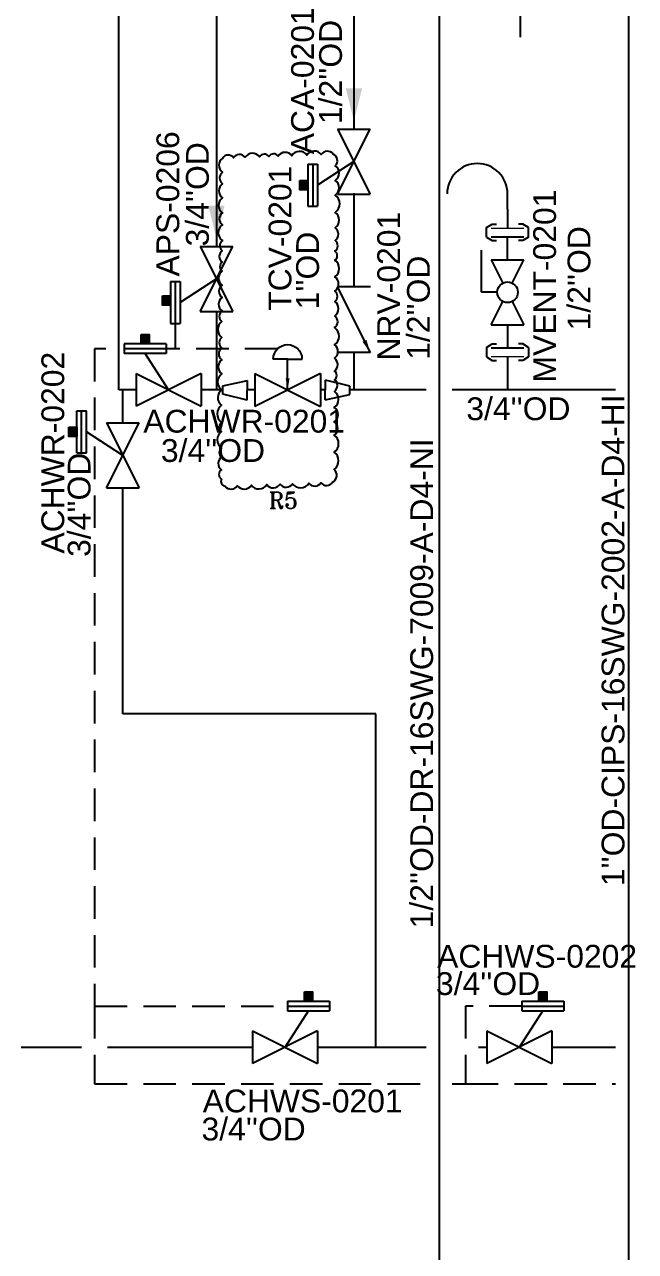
# Model space of a CAD drawing. Header units: millimetres. Extents: x -6754 to 5895, y -4820 to 1016.
# Drawn here: x -3226.6 to -3132.8, y -1795.8 to -1607.5 of the extents above; entities that cross this region are included whole.
import ezdxf
from ezdxf.enums import TextEntityAlignment as Align

# ---------------------------------------------------------------- set-up
doc = ezdxf.new("R2010")
doc.units = ezdxf.units.MM
doc.linetypes.add('HIDDEN', pattern=[0.375, 0.25, -0.125])
doc.layers.get('0').update_dxf_attribs({"linetype": 'CONTINUOUS'})
for name, color, linetype in [('A---SIGLD-CONN-EL', 7, 'CONTINUOUS'), ('P---PFLGD------', 7, 'CONTINUOUS'), ('P---PLINB-CA015', 7, 'CONTINUOUS'), ('P---PLINB-CHWR006', 7, 'CONTINUOUS'), ('P---PLINB-CHWS011', 7, 'CONTINUOUS'), ('P---PLINB-DROD016', 7, 'CONTINUOUS'), ('P---PLINB-DROD018', 7, 'CONTINUOUS'), ('P---PLINB-DROD020', 7, 'CONTINUOUS'), ('P---PLINB-P232', 7, 'CONTINUOUS'), ('P---PLINB-P238', 7, 'CONTINUOUS'), ('P---PLINB-PS02', 7, 'CONTINUOUS'), ('P---PLIND-TEXT-25-35', 2, 'CONTINUOUS'), ('P---PVLSD-TEXT-18-25', 3, 'CONTINUOUS'), ('P---TANKB-V02', 7, 'CONTINUOUS'), ('VALVE', 6, 'CONTINUOUS')]:
    doc.layers.add(name, color=color, linetype=linetype)
doc.styles.add('ROMANT', font='romant.shx')
doc.styles.get("Standard").update_dxf_attribs({"font": 'arial.ttf'})
doc.dimstyles.get("Standard").update_dxf_attribs({"dimtxt": 2.5, "dimasz": 2.5, "dimexe": 1.25, "dimexo": 0.625, "dimtad": 1, "dimdec": 4, "dimdsep": 46, "dimlunit": 6, "dimtxsty": 'Standard', "dimcen": 2.5, "dimadec": 0, "dimazin": 0, "dimtfac": 1, "dimtdec": 4, "dimtmove": 0, "dimatfit": 3, "dimfxl": 1, "dimtolj": 1, "dimtzin": 0, "dimarcsym": 0})

# ---------------------------------------------------------------- blocks, each defined once
blk = doc.blocks.new('APV')
at = {"color": 6}
blk.add_line((1637.22, 801.29), (1640.82, 806.87), dxfattribs=at)
at = {"layer": 'VALVE'}
for p, q in [((1637.59, 808.35), (1644.05, 808.35)), ((1637.59, 808.35), (1637.59, 806.87)), ((1644.05, 808.35), (1644.05, 806.87)), ((1637.59, 807.61), (1644.05, 807.61)), ((1637.59, 806.87), (1644.05, 806.87)), ((1632.22, 803.79), (1632.22, 798.79)), ((1642.22, 803.79), (1632.22, 798.79)), ((1632.22, 803.79), (1642.22, 798.79)), ((1642.22, 803.79), (1642.22, 798.79))]:
    blk.add_line(p, q, dxfattribs=at)
blk = doc.blocks.new('phi_15825452495')
at = {"color": 0, "linetype": 'ByBlock'}
blk.add_blockref('APV', (-1637.22, -801.29), dxfattribs=at)
at = {"flags": 1}
blk.add_attdef('PHI_CONNECTIONPOINT', (-5, 0), '', height=0.1, rotation=180, dxfattribs=at)
for tag, p in [('PHI_INSERTPOINT', (0, 0)), ('PHI_CONNECTIONPOINT', (5, 0))]:
    blk.add_attdef(tag, p, '', height=0.1, dxfattribs=at)
for tag, p in [('PRJ_TAG_B', (-8.12, -6.4)), ('DNCALC', (-3.96, -9.91))]:
    blk.add_attdef(tag, p, '', height=2.5)
blk = doc.blocks.new('MBV')
at = {"color": 6}
for p, q in [((3292.67, 992.06), (3292.67, 994.45)), ((3292.67, 994.45), (3299.13, 994.45))]:
    blk.add_line(p, q, dxfattribs=at)
blk.add_circle((3292.67, 990.47), 1.58, dxfattribs=at)
at = {"layer": 'VALVE'}
for p, q in [((3287.67, 992.97), (3287.67, 987.97)), ((3287.67, 992.97), (3291.25, 991.18)), ((3297.67, 992.97), (3294.09, 991.18)), ((3297.67, 992.97), (3297.67, 987.97)), ((3291.25, 989.76), (3287.67, 987.97)), ((3294.09, 989.76), (3297.67, 987.97))]:
    blk.add_line(p, q, dxfattribs=at)
blk = doc.blocks.new('phi_15863461420')
at = {"color": 0, "linetype": 'ByBlock'}
blk.add_blockref('MBV', (-3292.67, -990.47), dxfattribs=at)
at = {"flags": 1}
blk.add_attdef('PHI_CONNECTIONPOINT', (-5, 0), '', height=0.1, rotation=180, dxfattribs=at)
for tag, p in [('PHI_INSERTPOINT', (0, 0)), ('PHI_CONNECTIONPOINT', (5, 0))]:
    blk.add_attdef(tag, p, '', height=0.1, dxfattribs=at)
for tag, p in [('PRJ_TAG_B', (-9.97, -5.83)), ('DNCALC', (-5.85, -9.37))]:
    blk.add_attdef(tag, p, '', height=2.5)
blk = doc.blocks.new('rgyjryjyfrjfhjgfgj')
at = {"color": 0, "linetype": 'ByBlock'}
for p, q in [((716.48, 396.87), (717.39, 397.41)), ((717.39, 397.41), (718.05, 397.41)), ((722.07, 397.41), (721.4, 397.41)), ((722.97, 396.87), (722.07, 397.41)), ((722.97, 395.42), (722.97, 396.87)), ((716.48, 395.42), (717.39, 394.88)), ((717.39, 394.88), (718.05, 394.88)), ((722.07, 394.88), (721.4, 394.88)), ((722.97, 395.42), (722.07, 394.88))]:
    blk.add_line(p, q, dxfattribs=at)
at = {"color": 6, "linetype": 'ByBlock'}
blk.add_line((719.73, 391.95), (719.73, 395.48), dxfattribs=at)
at = {"color": 1, "linetype": 'ByBlock', "lineweight": 15}
blk.add_lwpolyline([(717.23, 396.8), (722.23, 396.8)], dxfattribs=at)
at = {"color": 6, "linetype": 'ByBlock'}
blk.add_lwpolyline([(717.23, 395.48), (722.23, 395.48)], dxfattribs=at)
blk = doc.blocks.new('phi_15825218758')
at = {"color": 0, "linetype": 'ByBlock'}
blk.add_line((-3.24, 3.47), (-3.24, 4.92), dxfattribs=at)
blk.add_blockref('rgyjryjyfrjfhjgfgj', (-719.73, -391.95), dxfattribs=at)
at = {"flags": 1}
for p, rotation in [((0, 4.85), 90), ((0, 0), 270)]:
    blk.add_attdef('PHI_CONNECTIONPOINT', p, '', height=0.1, rotation=rotation, dxfattribs=at)
blk = doc.blocks.new('1')
at = {"layer": 'VALVE'}
for p, q in [((3959.69, 2198.34), (3959.69, 2185.72)), ((3984.95, 2198.34), (3959.69, 2185.72)), ((3959.69, 2198.34), (3984.95, 2185.72)), ((3984.95, 2198.34), (3984.95, 2185.72))]:
    blk.add_line(p, q, dxfattribs=at)
blk = doc.blocks.new('A$C6E826E96')
at = {"color": 6}
blk.add_arc((12.63, 18.17), 5.52, 0, 180, dxfattribs=at)
at = {"layer": 'VALVE', "color": 6}
for p, q in [((12.63, 18.17), (7.1, 18.17)), ((12.63, 6.31), (12.63, 18.17)), ((12.63, 18.17), (18.15, 18.17))]:
    blk.add_line(p, q, dxfattribs=at)
at = {"color": 6}
blk.add_blockref('1', (-3959.69, -2185.72), dxfattribs=at)
blk = doc.blocks.new('A$C78A36761')
blk.add_solid([(11.88, 10.81), (13.38, 10.81), (12.63, 6.31)])
blk.add_blockref('A$C6E826E96', (0, 0))
blk = doc.blocks.new('A$C25422821')
at = {"color": 6}
blk.add_line((15.86, 9.01), (15.86, 3.61), dxfattribs=at)
at = {"layer": 'VALVE', "color": 6}
for p, q in [((0, 12.63), (0, 0)), ((0, 12.63), (15.86, 9.01)), ((15.86, 3.61), (0, 0))]:
    blk.add_line(p, q, dxfattribs=at)
blk = doc.blocks.new('phi_15825407484')
at = {"color": 0, "linetype": 'ByBlock', "xscale": 0.3945994, "yscale": 0.3945994, "zscale": 0.3945994}
blk.add_blockref('A$C25422821', (-6.26, -2.49), dxfattribs=at)
at = {"flags": 1}
for tag in ['PHI_CONNECTIONPOINT', 'PHI_INSERTPOINT']:
    blk.add_attdef(tag, (-6.26, 0), '', height=0.1, rotation=180, dxfattribs=at)
blk.add_attdef('PHI_CONNECTIONPOINT', (0, 0), '', height=0.1, dxfattribs=at)
blk.add_attdef('SPECRED', (-9.78, -6.17), '', height=2.5)
blk = doc.blocks.new('A$C73A0612B')
at = {"layer": 'VALVE'}
for p, q in [((0, 12.63), (0, 0)), ((25.25, 12.63), (25.25, 0))]:
    blk.add_line(p, q, dxfattribs=at)
at = {"color": 6}
blk.add_leader([(25.25, 12.63), (0, 0)], dimstyle='Standard', override={"dimasz": 5}, dxfattribs=at)
blk = doc.blocks.new('phi_15826258899')
at = {"color": 0, "linetype": 'ByBlock', "xscale": 0.4, "yscale": 0.4, "zscale": 0.4}
blk.add_blockref('A$C73A0612B', (-5.05, -2.53), dxfattribs=at)
at = {"flags": 1}
blk.add_attdef('PHI_CONNECTIONPOINT', (-5.05, 0), '', height=0.1, rotation=180, dxfattribs=at)
for tag, p in [('PHI_INSERTPOINT', (0, 0)), ('PHI_CONNECTIONPOINT', (5.05, 0))]:
    blk.add_attdef(tag, p, '', height=0.1, dxfattribs=at)
for tag, p in [('TAG_PRJ', (-5.8, -5.6)), ('CODE', (-3.82, -8.78)), ('DNCALC', (-3.82, -12.17))]:
    blk.add_attdef(tag, p, '', height=2.5)

msp = doc.modelspace()

# ---------------------------------------------------------------- hatches: boundary and pattern name
h = msp.add_hatch(color=1)
h.dxf.hatch_style = 1
h.paths.add_polyline_path([(-3183.1, -1632.84), (-3183.1, -1631.39), (-3184.34, -1631.39), (-3184.34, -1632.84)])
h = msp.add_hatch(color=1)
h.dxf.hatch_style = 1
h.paths.add_polyline_path([(-3204.21, -1650.55), (-3204.21, -1649.1), (-3205.45, -1649.1), (-3205.45, -1650.55)])
h = msp.add_hatch(color=1)
h.dxf.hatch_style = 1
h.paths.add_polyline_path([(-3207.47, -1656.49), (-3207.47, -1655.04), (-3208.71, -1655.04), (-3208.71, -1656.49)])
h = msp.add_hatch(color=1)
h.dxf.hatch_style = 1
h.paths.add_polyline_path([(-3218.59, -1670.71), (-3218.59, -1669.26), (-3219.83, -1669.26), (-3219.83, -1670.71)])
h = msp.add_hatch(color=1)
h.dxf.hatch_style = 1
h.paths.add_polyline_path([(-3182.4, -1757.38), (-3182.4, -1755.93), (-3183.64, -1755.93), (-3183.64, -1757.38)])
h = msp.add_hatch(color=1)
h.dxf.hatch_style = 1
h.paths.add_polyline_path([(-3146.4, -1757.38), (-3146.4, -1755.93), (-3147.64, -1755.93), (-3147.64, -1757.38)])

# ---------------------------------------------------------------- linework, layer by layer
for p, q in [((-3152.45, -1635.78), (-3152.45, -1633.44)), ((-3152.45, -1635.78), (-3152.45, -1638.71)), ((-3152.45, -1658.55), (-3152.45, -1663.55))]:
    msp.add_line(p, q)
at = {"color": 1}
msp.add_lwpolyline([(-3196.19, -1627.96, 0.520567), (-3196.2, -1630.13, 0.520567), (-3196.21, -1631.91, 0.520567), (-3196.22, -1634.08, 0.520567), (-3196.23, -1636.36, 0.520567), (-3196.24, -1638.19, 0.520567), (-3196.24, -1640.63, 0.520567), (-3196.25, -1642.18, 0.520567), (-3196.26, -1643.96, 0.520567), (-3196.26, -1645.34, 0.520567), (-3196.27, -1647.45, 0.520567), (-3196.28, -1649.38, 0.520567), (-3196.29, -1651.43, 0.520567), (-3196.3, -1653.04, 0.520567), (-3196.31, -1655.48, 0.520567), (-3196.31, -1657.08, 0.520567), (-3196.32, -1658.93, 0.520567), (-3196.33, -1661.1, 0.520567), (-3196.34, -1663.55, 0.520567), (-3196.35, -1665.89, 0.520567), (-3196.36, -1668.54, 0.520567), (-3196.36, -1669.91, 0.520567), (-3196.37, -1672.48, 0.520567), (-3196.38, -1673.84, 0.520567), (-3196.39, -1675.79, 0.520567), (-3196.39, -1677.26, 0.520567), (-3195.83, -1678.31, 0.520567), (-3193.95, -1678.25, 0.520567), (-3191.79, -1678.17, 0.520567), (-3189.43, -1678.09, 0.520567), (-3187.37, -1678.01, 0.520567), (-3185.46, -1677.95, 0.520567), (-3182.95, -1677.86, 0.520567), (-3181.12, -1677.79, 0.520567), (-3179.33, -1677.73, 0.520567), (-3179.08, -1675.74, 0.520567), (-3179.07, -1673.11, 0.520567), (-3179.06, -1670.49, 0.520567), (-3179.05, -1668.44, 0.520567), (-3179.05, -1666.25, 0.520567), (-3179.04, -1663.78, 0.520567), (-3179.03, -1661.99, 0.520567), (-3179.02, -1660.65, 0.520567), (-3179.02, -1658.68, 0.520567), (-3179.01, -1656.65, 0.520567), (-3179, -1653.99, 0.520567), (-3178.99, -1652.21, 0.520567), (-3178.98, -1649.96, 0.520567), (-3178.97, -1648.38, 0.520567), (-3178.96, -1646.18, 0.520567), (-3178.95, -1643.65, 0.520567), (-3178.95, -1642.26, 0.520567), (-3178.94, -1640.62, 0.520567), (-3178.93, -1638.67, 0.520567), (-3178.92, -1636.29, 0.520567), (-3178.91, -1633.64, 0.520567), (-3178.9, -1631.38, 0.520567), (-3178.9, -1629.13, 0.520567), (-3179.21, -1627.36, 0.520567), (-3181.06, -1627.42, 0.520567), (-3183.26, -1627.5, 0.520567), (-3185.58, -1627.59, 0.520567), (-3187.68, -1627.66, 0.520567), (-3189.11, -1627.71, 0.520567), (-3190.55, -1627.76, 0.520567), (-3192.74, -1627.84, 0.520567), (-3194.53, -1627.9, 0.520567)], format="xyb", close=True, dxfattribs=at)
for points in [[(-3184.34, -1631.39), (-3183.1, -1631.39), (-3183.1, -1632.84), (-3184.34, -1632.84)], [(-3205.45, -1649.1), (-3204.21, -1649.1), (-3204.21, -1650.55), (-3205.45, -1650.55)], [(-3208.71, -1655.04), (-3207.47, -1655.04), (-3207.47, -1656.49), (-3208.71, -1656.49)], [(-3219.83, -1669.26), (-3218.59, -1669.26), (-3218.59, -1670.71), (-3219.83, -1670.71)], [(-3183.64, -1755.93), (-3182.4, -1755.93), (-3182.4, -1757.38), (-3183.64, -1757.38)], [(-3147.64, -1755.93), (-3146.4, -1755.93), (-3146.4, -1757.38), (-3147.64, -1757.38)]]:
    msp.add_lwpolyline(points, close=True, dxfattribs=at)
msp.add_arc((-3157.09, -1633.44), 4.64, 0, 180)
at = {"layer": 'A---SIGLD-CONN-EL', "color": 1, "linetype": 'HIDDEN', "ltscale": 20}
for points in [[(-3203.47, -1653.05), (-3203.47, -1657.23)], [(-3214.15, -1657.23), (-3215.87, -1657.23)], [(-3215.87, -1657.23), (-3215.87, -1758.12)], [(-3187.77, -1657.23), (-3204.86, -1657.23)], [(-3215.87, -1758.12), (-3186.25, -1758.12)], [(-3215.87, -1758.12), (-3215.87, -1770.05)], [(-3150.25, -1758.12), (-3158.89, -1758.12)], [(-3158.89, -1758.12), (-3158.89, -1770.05)], [(-3215.87, -1770.05), (-3164.96, -1770.05)], [(-3160.96, -1770.05), (-3158.89, -1770.05)], [(-3158.89, -1770.05), (-3135.89, -1770.05)]]:
    msp.add_lwpolyline(points, dxfattribs=at)
at = {"layer": 'P---PLINB-CA015', "color": 152, "linetype": 'Continuous', "ltscale": 0.1}
for points in [[(-3176.04, -1377.6), (-3176.04, -1623.51)], [(-3176.04, -1633.33), (-3176.04, -1647.53)], [(-3176.04, -1657.81), (-3176.04, -1663.55)]]:
    msp.add_lwpolyline(points, dxfattribs=at)
at = {"layer": 'P---PLINB-CA015', "color": 5, "linetype": 'ByBlock'}
msp.add_solid([(-3176.04, -1622.26), (-3177.29, -1617.26), (-3174.79, -1617.26)], dxfattribs=at)
at = {"layer": 'P---PLINB-CHWR006', "color": 5, "linetype": 'Continuous', "ltscale": 0.1}
for points in [[(-3212.15, -1663.55), (-3212.15, -1271.09)], [(-3211.53, -1663.55), (-3212.15, -1663.55)], [(-3209.49, -1663.55), (-3211.53, -1663.55)], [(-3197.15, -1663.55), (-3199.49, -1663.55)], [(-3196.17, -1663.55), (-3197.15, -1663.55)], [(-3191.27, -1663.55), (-3192.39, -1663.55)], [(-3180.76, -1663.55), (-3181.17, -1663.55)], [(-3180.43, -1663.55), (-3180.76, -1663.55)], [(-3164.96, -1663.55), (-3176.65, -1663.55)], [(-3135.89, -1663.55), (-3160.96, -1663.55)]]:
    msp.add_lwpolyline(points, dxfattribs=at)
at = {"layer": 'P---PLINB-CHWS011', "color": 5, "linetype": 'Continuous', "ltscale": 0.1}
for points in [[(-3227.15, -1764.44), (-3217.87, -1764.44)], [(-3213.87, -1764.44), (-3191.62, -1764.44)], [(-3181.62, -1764.44), (-3172.67, -1764.44)], [(-3172.67, -1764.44), (-3164.96, -1764.44)], [(-3156.89, -1764.44), (-3155.63, -1764.44)], [(-3145.63, -1764.44), (-3135.89, -1764.44)]]:
    msp.add_lwpolyline(points, dxfattribs=at)
at = {"layer": 'P---PLINB-DROD018', "color": 7, "linetype": 'Continuous', "ltscale": 0.1}
msp.add_lwpolyline([(-3162.96, -1523.88), (-3162.96, -1896.55)], dxfattribs=at)
at = {"layer": 'P---PLINB-DROD020', "color": 7, "linetype": 'Continuous', "ltscale": 0.1}
msp.add_lwpolyline([(-3150.53, -1574.87), (-3150.53, -1609.39)], dxfattribs=at)
at = {"layer": 'P---PLINB-P232', "color": 62, "linetype": 'Continuous', "ltscale": 0.1}
msp.add_lwpolyline([(-3133.89, -1437.05), (-3133.89, -1803.72)], dxfattribs=at)
at = {"layer": 'P---PLINB-P238', "color": 5, "linetype": 'Continuous', "ltscale": 0.1}
for points in [[(-3211.53, -1668.59), (-3211.53, -1663.55)], [(-3211.53, -1713.29), (-3211.53, -1678.59)], [(-3172.67, -1713.29), (-3211.53, -1713.29)], [(-3172.67, -1764.44), (-3172.67, -1713.29)]]:
    msp.add_lwpolyline(points, dxfattribs=at)
at = {"layer": 'P---PLINB-PS02', "color": 32, "linetype": 'Continuous', "ltscale": 0.1}
for points in [[(-3197.15, -1253.89), (-3197.15, -1641.52)], [(-3197.15, -1651.52), (-3197.15, -1663.55)]]:
    msp.add_lwpolyline(points, dxfattribs=at)
at = {"layer": 'P---PLINB-PS02', "color": 32, "linetype": 'ByBlock'}
msp.add_solid([(-3197.15, -1640.27), (-3198.4, -1635.27), (-3195.9, -1635.27)], dxfattribs=at)

# ---------------------------------------------------------------- block references
at = {"xscale": -0.4, "yscale": 0.4, "zscale": 0.4}
msp.add_blockref('A$C78A36761', (-3181.17, -1666.07), dxfattribs=at)
at = {"layer": 'P---PFLGD------'}
msp.add_blockref('phi_15825218758', (-3152.45, -1643.56), dxfattribs=at)
at = {"layer": 'P---PFLGD------', "xscale": -1, "rotation": 180}
msp.add_blockref('phi_15825218758', (-3152.45, -1653.56), dxfattribs=at)
at = {"layer": 'P---PLINB-CA015'}
ref = msp.add_blockref('phi_15826258899', (-3176.04, -1652.76), dxfattribs=dict(at, rotation=269.9999999999999))
ref.add_attrib('CODE', 'NRV-0201', dxfattribs={"layer": 'P---PVLSD-TEXT-18-25', "color": 7, "height": 3.5, "rotation": 90}).set_placement((-3172.45, -1636.21), align=Align.TOP_RIGHT)
ref.add_attrib('DNCALC', "1/2''OD", dxfattribs={"layer": 'P---PVLSD-TEXT-18-25', "color": 7, "height": 3.5, "rotation": 90}).set_placement((-3167.89, -1642.93), align=Align.TOP_RIGHT)
at = {"layer": 'P---PLINB-DROD016', "yscale": 0.6036526989784007, "zscale": 0.6036526989784007}
for p, xscale, rotation in [((-3196.17, -1663.55), 0.6036526989784007, 179.1422546446539), ((-3176.65, -1663.59), -0.6036526989784008, 179.4265670571672)]:
    msp.add_blockref('phi_15825407484', p, dxfattribs=dict(at, xscale=xscale, rotation=rotation))
at = {"layer": 'P---TANKB-V02', "extrusion": (2.44929e-16, 1.22465e-16, -1)}
ref = msp.add_blockref('phi_15825452495', (3176.04, -1628.51), dxfattribs=dict(at, rotation=270))
ref.add_attrib('DNCALC', "1/2''OD", (-3177.88, -1622.74), dxfattribs={"layer": 'P---PVLSD-TEXT-18-25', "color": 7, "height": 3.5, "rotation": 90})
ref.add_attrib('PRJ_TAG_B', 'ACA-0201', (-3182.18, -1627.37), dxfattribs={"layer": 'P---PVLSD-TEXT-18-25', "color": 7, "height": 3.5, "rotation": 90})
ref = msp.add_blockref('phi_15825452495', (3197.15, -1646.52), dxfattribs=dict(at, rotation=270))
ref.add_attrib('DNCALC', "3/4''OD", (-3198.33, -1641.52), dxfattribs={"layer": 'P---PVLSD-TEXT-18-25', "color": 7, "height": 3.5, "rotation": 90})
ref.add_attrib('PRJ_TAG_B', 'APS-0206', (-3202.87, -1646.14), dxfattribs={"layer": 'P---PVLSD-TEXT-18-25', "color": 7, "height": 3.5, "rotation": 90})
at = {"layer": 'P---TANKB-V02'}
ref = msp.add_blockref('phi_15863461420', (-3152.45, -1648.56), dxfattribs=dict(at, rotation=90.00000000000001))
ref.add_attrib('DNCALC', "1/2''OD", (-3139.73, -1654.41), dxfattribs={"layer": 'P---PVLSD-TEXT-18-25', "color": 7, "height": 3.5, "rotation": 90})
ref.add_attrib('PRJ_TAG_B', 'MVENT-0201', (-3145.01, -1662.41), dxfattribs={"layer": 'P---PVLSD-TEXT-18-25', "color": 7, "height": 3.5, "rotation": 90})
at = {"layer": 'P---TANKB-V02', "extrusion": (1.22465e-16, -2.44929e-16, -1)}
ref = msp.add_blockref('phi_15825452495', (3204.49, -1663.55), dxfattribs=at)
ref.add_attrib('DNCALC', "3/4''OD", (-3205.68, -1674.6), dxfattribs={"layer": 'P---PVLSD-TEXT-18-25', "color": 7, "height": 3.5})
ref.add_attrib('PRJ_TAG_B', 'ACHWR-0201', (-3208.38, -1670.1), dxfattribs={"layer": 'P---PVLSD-TEXT-18-25', "color": 7, "height": 3.5})
at = {"layer": 'P---TANKB-V02'}
ref = msp.add_blockref('phi_15825452495', (-3211.53, -1673.59), dxfattribs=dict(at, rotation=90.00000000000001))
ref.add_attrib('DNCALC', "3/4''OD", (-3216.49, -1689.18), dxfattribs={"layer": 'P---PVLSD-TEXT-18-25', "color": 7, "height": 3.5, "rotation": 90})
ref.add_attrib('PRJ_TAG_B', 'ACHWR-0202', (-3220.53, -1688.67), dxfattribs={"layer": 'P---PVLSD-TEXT-18-25', "color": 7, "height": 3.5, "rotation": 90})
ref = msp.add_blockref('phi_15825452495', (-3150.63, -1764.44), dxfattribs=at)
ref.add_attrib('DNCALC', "3/4''OD", (-3163.44, -1756.43), dxfattribs={"layer": 'P---PVLSD-TEXT-18-25', "color": 7, "height": 3.5})
ref.add_attrib('PRJ_TAG_B', 'ACHWS-0202', (-3163.26, -1752.23), dxfattribs={"layer": 'P---PVLSD-TEXT-18-25', "color": 7, "height": 3.5})
ref = msp.add_blockref('phi_15825452495', (-3186.62, -1764.44), dxfattribs=at)
ref.add_attrib('DNCALC', "3/4''OD", (-3199.44, -1778.75), dxfattribs={"layer": 'P---PVLSD-TEXT-18-25', "color": 7, "height": 3.5})
ref.add_attrib('PRJ_TAG_B', 'ACHWS-0201', (-3199.26, -1774.44), dxfattribs={"layer": 'P---PVLSD-TEXT-18-25', "color": 7, "height": 3.5})

# ---------------------------------------------------------------- texts
at = {"lineweight": 13, "insert": (-3158.78, -1664.69), "char_height": 3.5, "attachment_point": 1}
msp.add_mtext_dynamic_manual_height_columns("\\A1;3/4''OD", width=38.0281, gutter_width=1, heights=[0], dxfattribs=at)
at = {"insert": (-3189.14, -1679.26), "char_height": 2.5, "attachment_point": 1, "style": 'ROMANT'}
msp.add_mtext_dynamic_manual_height_columns('R5', width=2.6741, gutter_width=12.5, heights=[0], dxfattribs=at)
at = {"layer": 'P---PLIND-TEXT-25-35', "color": 7}
for s, p in [("1''OD-CIPS-16SWG-2002-A-D4-HI", (-3134.5, -1739.73)), ("1/2''OD-DR-16SWG-7009-A-D4-NI", (-3163.88, -1746.2))]:
    msp.add_text(s, height=3.5, rotation=90, dxfattribs=at).set_placement(p)
at = {"layer": 'P---PLIND-TEXT-25-35', "color": 7, "insert": (-3185.59, -1651.4), "char_height": 3.5, "width": 18.1768, "attachment_point": 7, "rotation": 90}
msp.add_mtext('TCV-0201', dxfattribs=at)
at = {"layer": 'P---PLIND-TEXT-25-35', "color": 7, "insert": (-3181.36, -1651.18), "char_height": 3.5, "attachment_point": 7, "rotation": 90}
msp.add_mtext_dynamic_manual_height_columns("\\A1;1''OD", width=38.0281, gutter_width=1, heights=[0], dxfattribs=at)

doc.saveas('drawing.dxf')
